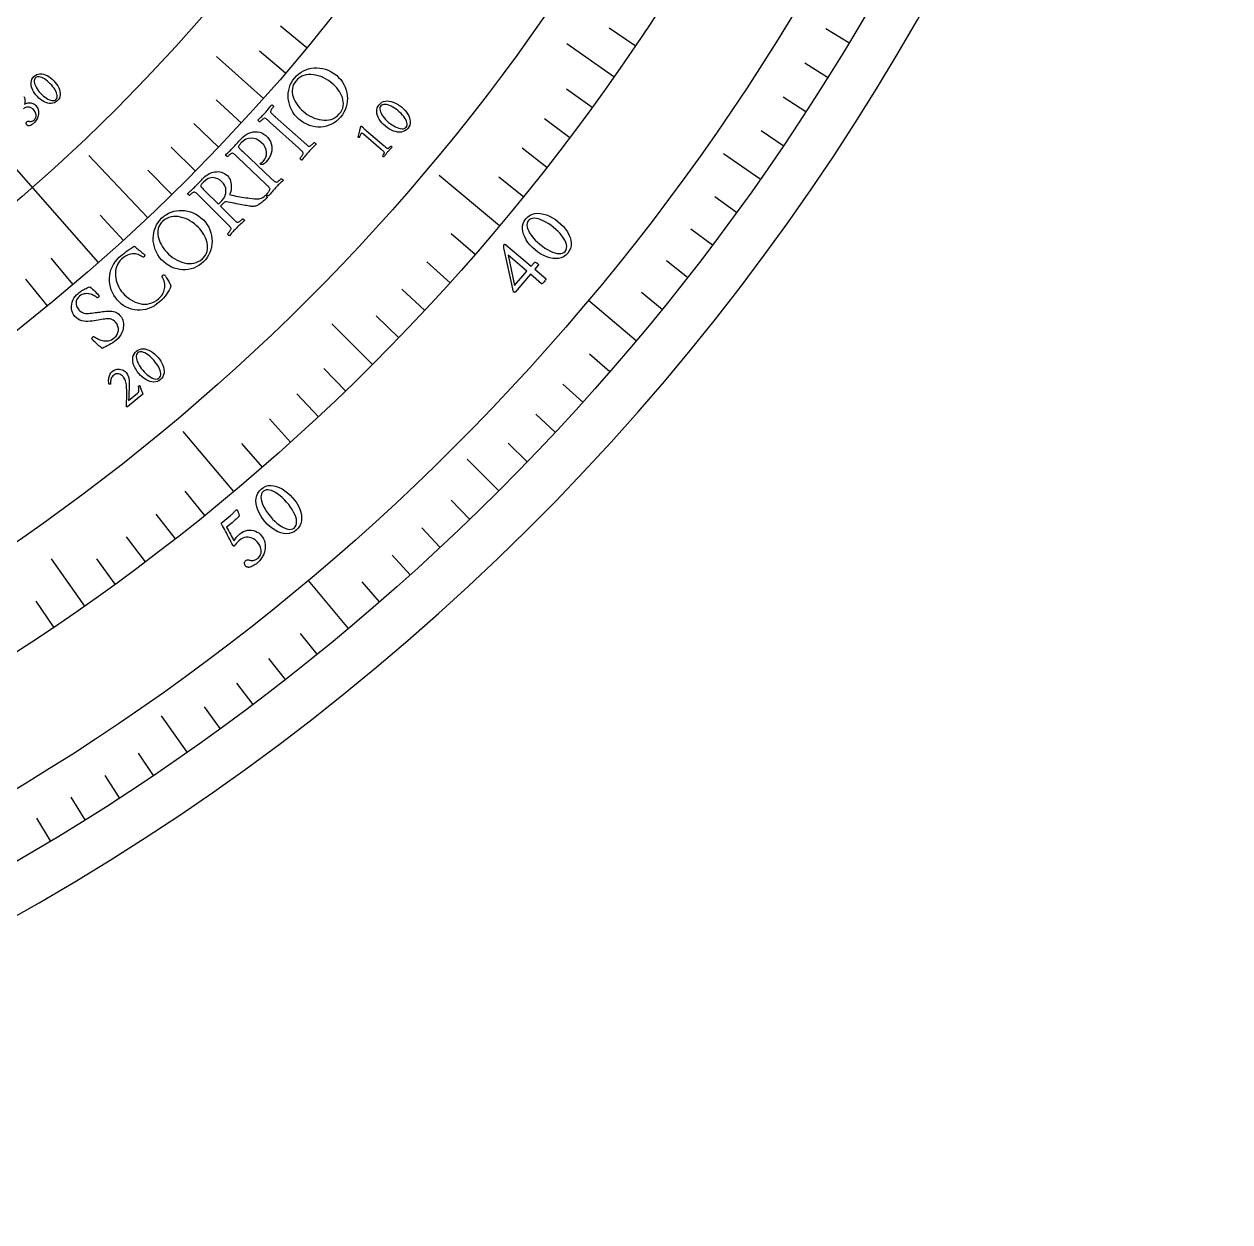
# Model space of a CAD drawing. Header units: millimetres. Extents: x -50 to 50, y -50 to 64.
# Drawn here: x 24.68 to 50, y -50 to -24.85 of the extents above; entities that cross this region are included whole.
import ezdxf

# ---------------------------------------------------------------- set-up
doc = ezdxf.new("R2010")
doc.units = ezdxf.units.MM
for name, color, linetype in [('CUT_OUTER', 1, 'Continuous'), ('ENGRAVE', 7, 'Continuous'), ('ENGRAVE_FINE', 8, 'Continuous'), ('TEXT', 5, 'Continuous')]:
    doc.layers.add(name, color=color, linetype=linetype)

msp = doc.modelspace()

# ---------------------------------------------------------------- linework, layer by layer
at = {"layer": 'CUT_OUTER'}
msp.add_arc((0, -0.0002), 49.9998, 177.11535, 4.43206, dxfattribs=at)
at = {"layer": 'ENGRAVE'}
for points in [[(37.0666, -25.9543), (36.0755, -25.2603)], [(26.2445, -29.8544), (22.2831, -25.3481)], [(29.7121, -26.4055), (28.7255, -25.5286)], [(40.1385, -28.1052), (39.3705, -27.5675)], [(27.2793, -28.9119), (26.044, -27.6027)], [(34.6635, -29.0861), (33.3995, -28.0255)], [(37.5362, -31.4966), (36.5307, -30.6529)], [(31.9966, -31.9966), (31.141, -31.141)], [(29.0861, -34.6635), (28.0255, -33.3995)], [(34.6482, -34.6482), (33.9853, -33.9853)], [(25.9543, -37.0666), (25.2603, -36.0755)], [(31.4966, -37.5362), (30.6529, -36.5307)], [(28.1052, -40.1385), (27.5675, -39.3705)]]:
    msp.add_lwpolyline(points, dxfattribs=at)
for radius in [49, 49, 47.6875, 45.25, 45.25, 43.325, 39.75, 39.75, 37.65, 33.75, 33.75]:
    msp.add_circle((0, 0), radius, dxfattribs=at)
at = {"layer": 'ENGRAVE_FINE'}
for points in [[(30.6206, -25.3464), (30.066, -24.8873)], [(37.514, -25.3035), (36.9668, -24.9344)], [(42.0012, -25.2369), (41.519, -24.9472)], [(30.1711, -25.8798), (29.6246, -25.4111)], [(41.5544, -25.966), (41.0773, -25.668)], [(36.608, -26.5973), (36.0741, -26.2093)], [(29.2438, -26.9233), (28.7141, -26.4356)], [(41.0949, -26.6873), (40.6231, -26.381)], [(36.1383, -27.2321), (35.6112, -26.8349)], [(28.7662, -27.433), (28.2451, -26.9361)], [(40.6228, -27.4005), (40.1565, -27.0859)], [(28.2795, -27.9344), (27.7673, -27.4285)], [(35.6575, -27.8587), (35.1374, -27.4523)], [(27.7838, -28.4275), (27.2806, -27.9126)], [(35.1659, -28.4767), (34.6529, -28.0614)], [(39.6418, -28.8015), (39.1868, -28.4708)], [(26.7662, -29.3876), (26.2814, -28.8553)], [(34.1506, -29.6867), (33.6525, -29.2537)], [(39.1331, -29.4889), (38.6839, -29.1504)], [(25.7145, -30.3122), (25.2487, -29.7631)], [(33.6273, -30.2782), (33.1368, -29.8365)], [(38.6125, -30.1674), (38.1693, -29.8211)], [(25.1763, -30.7607), (24.7202, -30.2035)], [(33.0938, -30.8604), (32.6111, -30.4103)], [(38.0802, -30.8367), (37.643, -30.4827)], [(32.5501, -31.4333), (32.0754, -30.9748)], [(36.9808, -32.1469), (36.5562, -31.7779)], [(31.4333, -32.5501), (30.9748, -32.0754)], [(30.8604, -33.0938), (30.4103, -32.6111)], [(36.4141, -32.7874), (35.9961, -32.411)], [(30.2782, -33.6273), (29.8365, -33.1368)], [(35.8363, -33.4179), (35.4249, -33.0343)], [(29.6867, -34.1506), (29.2537, -33.6525)], [(35.2477, -34.0383), (34.843, -33.6475)], [(28.4767, -35.1659), (28.0614, -34.6529)], [(34.0383, -35.2477), (33.6475, -34.843)], [(27.8587, -35.6575), (27.4523, -35.1374)], [(33.4179, -35.8363), (33.0343, -35.4249)], [(27.2321, -36.1383), (26.8349, -35.6112)], [(26.5973, -36.608), (26.2093, -36.0741)], [(32.7874, -36.4141), (32.411, -35.9961)], [(32.1469, -36.9808), (31.7779, -36.5562)], [(25.3035, -37.514), (24.9344, -36.9668)], [(30.8367, -38.0802), (30.4827, -37.643)], [(30.1674, -38.6125), (29.8211, -38.1693)], [(29.4889, -39.1331), (29.1504, -38.6839)], [(28.8015, -39.6418), (28.4708, -39.1868)], [(27.4005, -40.6228), (27.0859, -40.1565)], [(26.6873, -41.0949), (26.381, -40.6231)], [(25.966, -41.5544), (25.668, -41.0773)], [(25.2369, -42.0012), (24.9472, -41.519)]]:
    msp.add_lwpolyline(points, dxfattribs=at)
at = {"layer": 'TEXT'}
for points in [[(30.3637, -25.974), (30.4049, -25.9301), (30.4494, -25.8913), (30.497, -25.8574), (30.5479, -25.8285), (30.6012, -25.8049), (30.6562, -25.7867), (30.713, -25.7741), (30.7715, -25.767), (30.831, -25.7654), (30.8906, -25.7696), (30.9504, -25.7795), (31.0104, -25.7952), (31.0697, -25.817), (31.1275, -25.8454), (31.1838, -25.8802), (31.2385, -25.9217), (31.2866, -25.9656), (31.3291, -26.0127), (31.3659, -26.0631), (31.397, -26.1168), (31.4225, -26.1728), (31.4426, -26.2301), (31.4571, -26.2887), (31.4661, -26.3486), (31.4694, -26.4089), (31.4668, -26.4686), (31.4584, -26.5277), (31.4441, -26.5863), (31.4239, -26.6433), (31.3978, -26.6977), (31.3657, -26.7495), (31.3278, -26.7987), (31.2858, -26.8433), (31.2404, -26.8829), (31.1916, -26.9174), (31.1394, -26.9469), (31.0849, -26.971), (31.0288, -26.9892), (30.9712, -27.0015), (30.9122, -27.0079), (30.8525, -27.0084), (30.7928, -27.0029), (30.7333, -26.9915), (30.6738, -26.9742), (30.6153, -26.9507), (30.5587, -26.9208), (30.5041, -26.8846), (30.4513, -26.842), (30.4044, -26.7967), (30.3631, -26.7484), (30.3272, -26.6971), (30.2969, -26.6427), (30.272, -26.5864), (30.2526, -26.5292), (30.2386, -26.471), (30.23, -26.4118), (30.2269, -26.3526), (30.2296, -26.294), (30.2379, -26.2361), (30.2519, -26.1789), (30.2716, -26.1235), (30.2967, -26.0708), (30.3274, -26.021), (30.3637, -25.974)], [(24.8883, -25.9462), (24.9171, -25.9228), (24.9478, -25.9058), (24.9807, -25.8953), (25.0155, -25.8911), (25.0517, -25.8927), (25.0884, -25.8994), (25.1256, -25.9112), (25.1632, -25.928), (25.2006, -25.9493), (25.2369, -25.9743), (25.2721, -26.0031), (25.3061, -26.0356), (25.3376, -26.0706), (25.3653, -26.1066), (25.389, -26.1438), (25.409, -26.182), (25.4244, -26.2205), (25.4348, -26.2584), (25.4401, -26.2957), (25.4403, -26.3324), (25.4348, -26.3676), (25.4229, -26.4004), (25.4046, -26.4307), (25.3799, -26.4587), (25.3517, -26.4815), (25.321, -26.4981), (25.2879, -26.5085), (25.2525, -26.5126), (25.2156, -26.511), (25.1784, -26.5044), (25.1408, -26.4926), (25.1027, -26.4758), (25.0652, -26.4545), (25.0289, -26.4293), (24.994, -26.4002), (24.9603, -26.3673), (24.9293, -26.3319), (24.9021, -26.2955), (24.8787, -26.2581), (24.8592, -26.2197), (24.8441, -26.1812), (24.8341, -26.1433), (24.8291, -26.1062), (24.8292, -26.0698), (24.8349, -26.0351), (24.8466, -26.0029), (24.8645, -25.9733), (24.8883, -25.9462)], [(24.9205, -25.9717), (24.9064, -25.9888), (24.8971, -26.0087), (24.8926, -26.0313), (24.893, -26.0566), (24.8976, -26.084), (24.9061, -26.1126), (24.9184, -26.1426), (24.9345, -26.1739), (24.954, -26.2057), (24.9765, -26.2375), (25.002, -26.2692), (25.0305, -26.3007), (25.0603, -26.3304), (25.0905, -26.3572), (25.1211, -26.3812), (25.1521, -26.4023), (25.1828, -26.4202), (25.2121, -26.4343), (25.2401, -26.4447), (25.2669, -26.4513), (25.2915, -26.4537), (25.3134, -26.4513), (25.3324, -26.4443), (25.3485, -26.4325), (25.3639, -26.414), (25.3738, -26.3929), (25.3784, -26.3694), (25.3777, -26.3434), (25.3722, -26.3155), (25.3627, -26.2865), (25.3492, -26.2562), (25.3316, -26.2247), (25.3107, -26.1928), (25.2873, -26.1612), (25.2613, -26.1299), (25.2327, -26.0989), (25.2025, -26.0692), (25.1722, -26.0426), (25.1419, -26.019), (25.1115, -25.9985), (25.0818, -25.9814), (25.0533, -25.968), (25.0261, -25.9583), (25.0001, -25.9523), (24.9761, -25.9503), (24.9549, -25.9529), (24.9363, -25.96), (24.9205, -25.9717)], [(30.3947, -26.0352), (30.3645, -26.0749), (30.3411, -26.1156), (30.3246, -26.1572), (30.315, -26.1999), (30.3113, -26.243), (30.3126, -26.2859), (30.3188, -26.3287), (30.3301, -26.3714), (30.3457, -26.4137), (30.3649, -26.455), (30.3877, -26.4954), (30.4142, -26.535), (30.4433, -26.5731), (30.4743, -26.6092), (30.507, -26.6432), (30.5415, -26.6752), (30.5839, -26.7097), (30.6286, -26.7414), (30.6757, -26.7702), (30.7251, -26.7961), (30.776, -26.8184), (30.8274, -26.8365), (30.8792, -26.8504), (30.9316, -26.86), (30.9836, -26.8647), (31.0345, -26.8641), (31.0841, -26.8579), (31.1325, -26.8464), (31.1788, -26.8287), (31.2221, -26.804), (31.2624, -26.7725), (31.2998, -26.734), (31.3308, -26.6931), (31.3548, -26.6513), (31.3717, -26.6086), (31.3816, -26.5651), (31.3854, -26.5212), (31.3839, -26.4773), (31.3772, -26.4335), (31.3652, -26.3897), (31.3487, -26.3465), (31.3286, -26.3046), (31.3048, -26.2638), (31.2773, -26.2242), (31.2471, -26.1864), (31.2153, -26.1507), (31.1817, -26.1172), (31.1465, -26.086), (31.1035, -26.0523), (31.0583, -26.0217), (31.0109, -25.994), (30.9613, -25.9693), (30.9105, -25.9481), (30.8592, -25.9312), (30.8075, -25.9185), (30.7554, -25.91), (30.7038, -25.9061), (30.6536, -25.9074), (30.6049, -25.9139), (30.5576, -25.9255), (30.5124, -25.943), (30.4703, -25.967), (30.431, -25.9978), (30.3947, -26.0352)], [(29.7442, -26.707), (29.7622, -26.6867), (29.7796, -26.6665), (29.7965, -26.6462), (29.8129, -26.626), (29.8292, -26.6056), (29.8461, -26.5848), (29.8634, -26.5637), (29.8811, -26.5422), (29.8867, -26.5428), (29.8926, -26.5452), (29.8989, -26.5493), (29.9056, -26.5551), (29.9117, -26.5616), (29.9164, -26.5675), (29.9196, -26.573), (29.9213, -26.5779), (29.9169, -26.5831), (29.9112, -26.5903), (29.9042, -26.5995), (29.896, -26.6107), (29.8873, -26.6228), (29.8793, -26.6349), (29.8718, -26.6468), (29.8649, -26.6586), (29.8595, -26.6695), (29.8565, -26.6788), (29.8559, -26.6865), (29.8577, -26.6925), (29.8637, -26.7013), (29.8712, -26.7106), (29.8801, -26.7204), (29.8905, -26.7307), (29.9019, -26.7415), (29.914, -26.7527), (29.9267, -26.7642), (29.9399, -26.7762), (29.9421, -26.7781), (29.9442, -26.78), (29.9464, -26.7819), (29.9485, -26.7839), (29.9507, -26.7858), (29.9528, -26.7877), (29.955, -26.7896), (29.9571, -26.7915), (30.5537, -27.3251), (30.5559, -27.327), (30.558, -27.3289), (30.5601, -27.3308), (30.5623, -27.3328), (30.5644, -27.3347), (30.5666, -27.3366), (30.5687, -27.3385), (30.5709, -27.3404), (30.5842, -27.3523), (30.597, -27.3635), (30.6092, -27.374), (30.6209, -27.3839), (30.632, -27.3928), (30.6425, -27.4003), (30.6525, -27.4065), (30.6619, -27.4114), (30.6676, -27.412), (30.6751, -27.4103), (30.6844, -27.4063), (30.6954, -27.3999), (30.7072, -27.392), (30.7188, -27.3833), (30.7304, -27.3738), (30.7418, -27.3636), (30.7523, -27.3538), (30.7608, -27.3455), (30.7675, -27.3389), (30.7723, -27.3337), (30.7774, -27.3348), (30.7832, -27.3373), (30.7897, -27.3412), (30.7968, -27.3465), (30.8034, -27.3525), (30.8082, -27.3583), (30.8112, -27.3639), (30.8124, -27.3694), (30.7919, -27.3897), (30.7719, -27.4095), (30.7524, -27.429), (30.7334, -27.4481), (30.7146, -27.4672), (30.6958, -27.4869), (30.677, -27.507), (30.6582, -27.5277), (30.6402, -27.548), (30.6222, -27.5688), (30.6043, -27.59), (30.5866, -27.6116), (30.5688, -27.6335), (30.5509, -27.6557), (30.5329, -27.6781), (30.5149, -27.7008), (30.5093, -27.7002), (30.5033, -27.6978), (30.497, -27.6937), (30.4904, -27.6878), (30.4844, -27.6812), (30.4798, -27.6752), (30.4767, -27.6697), (30.4751, -27.6647), (30.4797, -27.6594), (30.4856, -27.652), (30.4929, -27.6426), (30.5015, -27.6312), (30.5105, -27.6187), (30.5188, -27.6061), (30.5264, -27.5933), (30.5333, -27.5804), (30.5386, -27.5686), (30.5416, -27.559), (30.5422, -27.5517), (30.5405, -27.5466), (30.5336, -27.5358), (30.5249, -27.5244), (30.5144, -27.5126), (30.5021, -27.5003), (30.4886, -27.4875), (30.4745, -27.4744), (30.4597, -27.4608), (30.4443, -27.4469), (29.8499, -26.911), (29.8344, -26.8971), (29.8193, -26.8837), (29.8045, -26.8708), (29.7901, -26.8583), (29.7763, -26.8471), (29.7632, -26.8376), (29.751, -26.83), (29.7395, -26.8241), (29.7338, -26.8224), (29.7265, -26.8235), (29.7176, -26.8274), (29.7072, -26.8342), (29.6959, -26.8426), (29.6847, -26.8516), (29.6734, -26.861), (29.6623, -26.871), (29.652, -26.8804), (29.6436, -26.8883), (29.6371, -26.8947), (29.6323, -26.8997), (29.6273, -26.8985), (29.6215, -26.8959), (29.6151, -26.8919), (29.608, -26.8865), (29.6015, -26.8805), (29.5967, -26.8746), (29.5938, -26.869), (29.5926, -26.8635), (29.6122, -26.8434), (29.6317, -26.8236), (29.6511, -26.804), (29.6705, -26.7846), (29.6896, -26.7653), (29.7082, -26.746), (29.7265, -26.7265), (29.7442, -26.707)], [(32.1362, -26.5398), (32.1647, -26.5106), (32.1962, -26.4881), (32.2307, -26.4724), (32.2683, -26.4634), (32.308, -26.4606), (32.3489, -26.4632), (32.3911, -26.4713), (32.4344, -26.485), (32.478, -26.5035), (32.5208, -26.5262), (32.5628, -26.5532), (32.6041, -26.5844), (32.643, -26.6186), (32.6778, -26.6545), (32.7085, -26.6921), (32.7351, -26.7313), (32.7569, -26.7714), (32.773, -26.8115), (32.7835, -26.8516), (32.7885, -26.8916), (32.7869, -26.9308), (32.7781, -26.9681), (32.762, -27.0036), (32.7386, -27.0373), (32.7106, -27.0658), (32.6792, -27.0878), (32.6444, -27.1034), (32.6062, -27.1124), (32.5657, -27.1153), (32.5242, -27.1128), (32.4816, -27.1048), (32.4379, -27.0912), (32.3941, -27.0727), (32.3513, -27.0498), (32.3094, -27.0225), (32.2685, -26.9909), (32.23, -26.9562), (32.1957, -26.9199), (32.1654, -26.882), (32.1391, -26.8425), (32.1177, -26.8023), (32.102, -26.7623), (32.0919, -26.7223), (32.0873, -26.6825), (32.0891, -26.6438), (32.0979, -26.6072), (32.1136, -26.5725), (32.1362, -26.5398)], [(32.1746, -26.5636), (32.1614, -26.5842), (32.1538, -26.6071), (32.1518, -26.6323), (32.1553, -26.66), (32.1639, -26.6893), (32.1767, -26.7195), (32.194, -26.7507), (32.2156, -26.7828), (32.241, -26.8151), (32.2696, -26.847), (32.3015, -26.8783), (32.3366, -26.9091), (32.373, -26.9378), (32.4094, -26.9632), (32.4459, -26.9855), (32.4825, -27.0047), (32.5182, -27.0203), (32.5521, -27.032), (32.584, -27.0397), (32.6141, -27.0436), (32.6413, -27.043), (32.6649, -27.0377), (32.6848, -27.0276), (32.7009, -27.0127), (32.7153, -26.9905), (32.7235, -26.9662), (32.7256, -26.9399), (32.7214, -26.9116), (32.7119, -26.8819), (32.6978, -26.8513), (32.6792, -26.82), (32.656, -26.7878), (32.6291, -26.7556), (32.5995, -26.724), (32.5671, -26.6931), (32.532, -26.6629), (32.4952, -26.6343), (32.4587, -26.609), (32.4226, -26.5871), (32.3868, -26.5686), (32.3522, -26.5537), (32.3193, -26.5427), (32.2883, -26.5355), (32.2592, -26.5322), (32.2327, -26.5332), (32.2098, -26.5387), (32.1905, -26.5489), (32.1746, -26.5636)], [(32.1817, -27.4764), (31.8086, -27.1579), (31.7992, -27.1503), (31.7909, -27.1446), (31.7837, -27.1408), (31.7776, -27.1387), (31.7722, -27.1384), (31.7671, -27.1396), (31.7622, -27.1424), (31.7577, -27.1467), (31.7531, -27.153), (31.7483, -27.1613), (31.7431, -27.1719), (31.7376, -27.1845), (31.7323, -27.1975), (31.7279, -27.209), (31.7242, -27.2189), (31.7214, -27.2273), (31.7148, -27.228), (31.7087, -27.2273), (31.7031, -27.2253), (31.6982, -27.222), (31.6981, -27.2219), (31.6979, -27.2218), (31.6976, -27.2215), (31.6972, -27.2211), (31.6956, -27.2196), (31.6946, -27.2181), (31.6941, -27.2166), (31.6941, -27.2152), (31.7015, -27.1894), (31.7087, -27.1636), (31.7157, -27.138), (31.7224, -27.1125), (31.7287, -27.0882), (31.7345, -27.066), (31.7398, -27.046), (31.7445, -27.0282), (31.7485, -27.0135), (31.7514, -27.0029), (31.7533, -26.9963), (31.7542, -26.9938), (31.7558, -26.9919), (31.758, -26.9901), (31.7606, -26.9892), (31.7636, -26.9892), (31.7671, -26.9902), (31.7705, -26.9917), (31.7737, -26.993), (31.7765, -26.9943), (31.7789, -26.9955), (31.7802, -26.9969), (31.7839, -27.0013), (31.7902, -27.0087), (31.7989, -27.0189), (31.8103, -27.0314), (31.8246, -27.0455), (31.8416, -27.0612), (31.8615, -27.0785), (32.2438, -27.4035), (32.2541, -27.4121), (32.264, -27.4204), (32.2737, -27.4284), (32.283, -27.436), (32.292, -27.4428), (32.3005, -27.4485), (32.3085, -27.4531), (32.316, -27.4566), (32.3197, -27.457), (32.3243, -27.4559), (32.33, -27.4535), (32.3366, -27.4496), (32.3437, -27.4448), (32.3506, -27.4396), (32.3574, -27.4339), (32.364, -27.4279), (32.3701, -27.422), (32.3751, -27.417), (32.3791, -27.4128), (32.382, -27.4095), (32.3853, -27.4102), (32.3891, -27.4117), (32.3934, -27.4141), (32.3981, -27.4174), (32.4024, -27.4212), (32.4056, -27.4249), (32.4077, -27.4285), (32.4085, -27.432), (32.3958, -27.4452), (32.3836, -27.4579), (32.3719, -27.47), (32.3608, -27.4816), (32.3499, -27.4932), (32.3387, -27.5054), (32.3273, -27.5183), (32.3157, -27.5317), (32.3047, -27.5448), (32.2944, -27.5575), (32.2847, -27.5696), (32.2758, -27.5814), (32.2668, -27.5934), (32.2572, -27.6062), (32.247, -27.6199), (32.236, -27.6345), (32.2324, -27.6342), (32.2285, -27.6328), (32.2244, -27.6302), (32.22, -27.6265), (32.216, -27.6224), (32.2129, -27.6186), (32.2108, -27.6151), (32.2096, -27.6119), (32.2124, -27.6084), (32.2159, -27.6039), (32.22, -27.5981), (32.2249, -27.5912), (32.2298, -27.5837), (32.2343, -27.5761), (32.2384, -27.5685), (32.242, -27.5607), (32.2447, -27.5536), (32.2461, -27.5478), (32.2461, -27.5433), (32.2448, -27.5402), (32.2402, -27.5333), (32.2345, -27.526), (32.2276, -27.5184), (32.2196, -27.5104), (32.2108, -27.5022), (32.2016, -27.4938), (32.1919, -27.4852), (32.1817, -27.4764)], [(29.7588, -27.1884), (29.7972, -27.2278), (29.8286, -27.2695), (29.8532, -27.3137), (29.8708, -27.3603), (29.8814, -27.4084), (29.8849, -27.457), (29.8814, -27.5062), (29.8709, -27.5559), (29.8533, -27.6052), (29.8288, -27.6533), (29.7975, -27.7), (29.7592, -27.7455), (29.7534, -27.7513), (29.7464, -27.7577), (29.7383, -27.7647), (29.729, -27.7722), (29.7193, -27.7794), (29.7102, -27.7853), (29.7014, -27.7901), (29.6932, -27.7936), (29.6898, -27.7938), (29.6852, -27.7941), (29.6794, -27.7944), (29.6722, -27.795), (29.6646, -27.7947), (29.6574, -27.7929), (29.6506, -27.7894), (29.6441, -27.7843), (29.6409, -27.7805), (29.6398, -27.777), (29.6407, -27.7737), (29.6436, -27.7708), (29.6503, -27.7665), (29.6573, -27.7621), (29.6646, -27.7576), (29.6721, -27.753), (29.6796, -27.748), (29.6871, -27.7422), (29.6944, -27.7357), (29.7016, -27.7284), (29.735, -27.6856), (29.7583, -27.6397), (29.7715, -27.5906), (29.7746, -27.5384), (29.7665, -27.4855), (29.7459, -27.4341), (29.7129, -27.3843), (29.6676, -27.3361), (29.6154, -27.2945), (29.5619, -27.2645), (29.5072, -27.2461), (29.4513, -27.2393), (29.3953, -27.2454), (29.3405, -27.2657), (29.2868, -27.3001), (29.2343, -27.3486), (29.2278, -27.3557), (29.22, -27.3646), (29.2108, -27.3752), (29.2003, -27.3877), (29.1909, -27.4002), (29.185, -27.411), (29.1826, -27.4202), (29.1838, -27.4277), (29.1889, -27.4371), (29.1967, -27.4479), (29.2073, -27.4602), (29.2207, -27.474), (29.2354, -27.4884), (29.2504, -27.5029), (29.2655, -27.5174), (29.2808, -27.5318), (29.8625, -28.0788), (29.8777, -28.093), (29.8924, -28.1066), (29.9067, -28.1196), (29.9205, -28.132), (29.9338, -28.1433), (29.9465, -28.1527), (29.9585, -28.1605), (29.9698, -28.1664), (29.9756, -28.1672), (29.9831, -28.1656), (29.9924, -28.1618), (30.0036, -28.1557), (30.0156, -28.1481), (30.0273, -28.1399), (30.0389, -28.1309), (30.0503, -28.1213), (30.0607, -28.1121), (30.0692, -28.1042), (30.0759, -28.0979), (30.0808, -28.0929), (30.0859, -28.0941), (30.0916, -28.0967), (30.098, -28.1008), (30.105, -28.1063), (30.1115, -28.1124), (30.1161, -28.1183), (30.119, -28.124), (30.1201, -28.1296), (30.0991, -28.1493), (30.0786, -28.1687), (30.0586, -28.1876), (30.0391, -28.2062), (30.0198, -28.2249), (30.0005, -28.2441), (29.9813, -28.2638), (29.962, -28.2839), (29.9435, -28.3038), (29.9251, -28.324), (29.9069, -28.3445), (29.8889, -28.3653), (29.8708, -28.3865), (29.8526, -28.408), (29.8342, -28.4299), (29.8157, -28.452), (29.8101, -28.4513), (29.8042, -28.4488), (29.798, -28.4445), (29.7915, -28.4384), (29.7857, -28.4317), (29.7812, -28.4255), (29.7783, -28.4199), (29.7768, -28.4149), (29.7815, -28.4098), (29.7874, -28.4027), (29.7948, -28.3937), (29.8034, -28.3828), (29.8124, -28.3709), (29.8208, -28.3587), (29.8285, -28.3462), (29.8357, -28.3335), (29.8414, -28.3218), (29.8446, -28.3123), (29.8454, -28.305), (29.8438, -28.2999), (29.8372, -28.2889), (29.8288, -28.2774), (29.8186, -28.2653), (29.8066, -28.2527), (29.7934, -28.2396), (29.7796, -28.2261), (29.7652, -28.2122), (29.7502, -28.1978), (29.1693, -27.6472), (29.1541, -27.633), (29.1393, -27.6192), (29.1249, -27.6059), (29.1108, -27.5931), (29.0973, -27.5815), (29.0845, -27.5717), (29.0724, -27.5638), (29.0611, -27.5577), (29.0554, -27.5558), (29.0481, -27.5567), (29.0391, -27.5604), (29.0285, -27.5669), (29.0171, -27.5751), (29.0057, -27.5836), (28.9945, -27.5925), (28.9833, -27.6019), (28.9731, -27.6108), (28.9648, -27.6183), (28.9582, -27.6244), (28.9534, -27.6292), (28.9483, -27.6278), (28.9426, -27.6251), (28.9363, -27.6209), (28.9294, -27.6154), (28.923, -27.6092), (28.9184, -27.6033), (28.9156, -27.5975), (28.9145, -27.5921), (28.9345, -27.5725), (28.9544, -27.5533), (28.9741, -27.5344), (28.9937, -27.5158), (29.013, -27.4973), (29.0319, -27.4786), (29.0505, -27.4597), (29.0687, -27.4407), (29.0877, -27.4204), (29.1072, -27.3992), (29.1272, -27.377), (29.1478, -27.3539), (29.1695, -27.3296), (29.1928, -27.3037), (29.2178, -27.2764), (29.2445, -27.2476), (29.2792, -27.214), (29.3168, -27.1843), (29.3572, -27.1588), (29.4005, -27.1373), (29.4455, -27.1208), (29.4911, -27.1101), (29.5372, -27.1054), (29.5839, -27.1065), (29.6301, -27.1147), (29.6747, -27.1311), (29.7176, -27.1556), (29.7588, -27.1884)], [(28.4569, -28.0692), (28.4798, -28.0479), (28.5048, -28.028), (28.5321, -28.0097), (28.5616, -27.9929), (28.5925, -27.9781), (28.6243, -27.9658), (28.6569, -27.9562), (28.6903, -27.9491), (28.724, -27.9451), (28.7577, -27.9447), (28.7913, -27.9481), (28.8249, -27.9551), (28.8578, -27.9664), (28.8897, -27.9824), (28.9203, -28.0032), (28.9499, -28.0288), (28.9722, -28.0537), (28.991, -28.0816), (29.0062, -28.1124), (29.0179, -28.1462), (29.0261, -28.1819), (29.0311, -28.218), (29.0329, -28.2547), (29.0314, -28.292), (29.0269, -28.3286), (29.0195, -28.3633), (29.0093, -28.3961), (28.9962, -28.4269), (29.0423, -28.4376), (29.0868, -28.4475), (29.1299, -28.4565), (29.1714, -28.4646), (29.2123, -28.472), (29.2535, -28.479), (29.2949, -28.4855), (29.3367, -28.4916), (29.3797, -28.4975), (29.425, -28.5036), (29.4726, -28.5098), (29.5226, -28.5162), (29.555, -28.5188), (29.5857, -28.5185), (29.6145, -28.5152), (29.6416, -28.5089), (29.668, -28.4989), (29.6951, -28.4843), (29.7229, -28.4652), (29.7514, -28.4415), (29.757, -28.4425), (29.7627, -28.4456), (29.7687, -28.451), (29.7749, -28.4586), (29.7805, -28.4664), (29.7847, -28.4726), (29.7875, -28.4772), (29.7889, -28.48), (29.7572, -28.5126), (29.7276, -28.5416), (29.7001, -28.5672), (29.6748, -28.5892), (29.6519, -28.6079), (29.6316, -28.6233), (29.6141, -28.6353), (29.5992, -28.644), (29.5886, -28.6486), (29.576, -28.6539), (29.5612, -28.6598), (29.5443, -28.6663), (29.5252, -28.6718), (29.504, -28.675), (29.4806, -28.6757), (29.4551, -28.674), (29.4435, -28.6724), (29.4275, -28.67), (29.4073, -28.6668), (29.3829, -28.6628), (29.355, -28.6581), (29.3243, -28.6528), (29.2909, -28.6468), (29.2549, -28.6401), (29.2168, -28.6329), (29.1775, -28.6255), (29.1369, -28.6177), (29.0951, -28.6097), (29.0529, -28.6015), (29.0114, -28.5932), (28.9704, -28.5847), (28.9301, -28.5761), (28.9164, -28.5757), (28.9024, -28.5796), (28.8881, -28.588), (28.8734, -28.6007), (28.8048, -28.6698), (29.0524, -28.9162), (29.0544, -28.9182), (29.0565, -28.9203), (29.0585, -28.9223), (29.0606, -28.9243), (29.0626, -28.9264), (29.0646, -28.9284), (29.0667, -28.9304), (29.0687, -28.9325), (29.0814, -28.945), (29.0936, -28.9568), (29.1052, -28.968), (29.1163, -28.9785), (29.127, -28.988), (29.1371, -28.9961), (29.1467, -29.0028), (29.1558, -29.0082), (29.1615, -29.0091), (29.1691, -29.0078), (29.1785, -29.0043), (29.1899, -28.9985), (29.2021, -28.9912), (29.2142, -28.9831), (29.2262, -28.9743), (29.2382, -28.9647), (29.2491, -28.9555), (29.2581, -28.9477), (29.2651, -28.9414), (29.2702, -28.9365), (29.2752, -28.9379), (29.2809, -28.9407), (29.2872, -28.9449), (29.294, -28.9506), (29.3003, -28.9569), (29.3048, -28.9629), (29.3075, -28.9687), (29.3084, -28.9743), (29.2869, -28.9934), (29.2658, -29.0122), (29.2453, -29.0306), (29.2252, -29.0486), (29.2054, -29.0668), (29.1856, -29.0854), (29.1658, -29.1045), (29.146, -29.1241), (29.1269, -29.1435), (29.1078, -29.1633), (29.0888, -29.1835), (29.0699, -29.2041), (29.051, -29.225), (29.0319, -29.2462), (29.0128, -29.2676), (28.9936, -29.2893), (28.988, -29.2884), (28.9822, -29.2857), (28.9761, -29.2813), (28.9699, -29.275), (28.9642, -29.2681), (28.9599, -29.2619), (28.9571, -29.2562), (28.9558, -29.2511), (28.9606, -29.2461), (28.9669, -29.2391), (28.9747, -29.2301), (28.984, -29.2191), (28.9936, -29.2071), (29.0025, -29.195), (29.0108, -29.1826), (29.0184, -29.1701), (29.0243, -29.1585), (29.0278, -29.1491), (29.0289, -29.1419), (29.0274, -29.1367), (29.0211, -29.1255), (29.013, -29.1138), (29.0032, -29.1014), (28.9916, -29.0884), (28.9787, -29.075), (28.9653, -29.0611), (28.9513, -29.0468), (28.9367, -29.032), (28.3703, -28.4665), (28.3556, -28.4518), (28.3412, -28.4376), (28.3271, -28.4239), (28.3134, -28.4107), (28.3002, -28.3987), (28.2877, -28.3886), (28.2759, -28.3803), (28.2648, -28.3739), (28.2592, -28.3718), (28.2518, -28.3725), (28.2427, -28.376), (28.2319, -28.3822), (28.2202, -28.39), (28.2087, -28.3982), (28.1972, -28.4068), (28.1858, -28.4158), (28.1753, -28.4244), (28.1667, -28.4317), (28.16, -28.4376), (28.155, -28.4422), (28.15, -28.4408), (28.1444, -28.4379), (28.1382, -28.4335), (28.1315, -28.4278), (28.1253, -28.4214), (28.1208, -28.4154), (28.1181, -28.4096), (28.1172, -28.404), (28.1378, -28.3851), (28.1583, -28.3664), (28.1785, -28.3481), (28.1986, -28.3301), (28.2184, -28.3121), (28.2379, -28.294), (28.257, -28.2756), (28.2757, -28.2571), (28.2953, -28.2374), (28.3154, -28.2167), (28.336, -28.1952), (28.3572, -28.1726), (28.3796, -28.1489), (28.4036, -28.1238), (28.4294, -28.0972), (28.4569, -28.0692)], [(28.8421, -28.1644), (28.7973, -28.1264), (28.7508, -28.098), (28.7025, -28.0792), (28.6525, -28.0701), (28.6013, -28.0731), (28.5495, -28.0908), (28.497, -28.123), (28.4438, -28.1698), (28.4372, -28.1767), (28.4291, -28.1854), (28.4196, -28.1958), (28.4088, -28.2079), (28.399, -28.2201), (28.3928, -28.2308), (28.3901, -28.2399), (28.3911, -28.2474), (28.3959, -28.2569), (28.4035, -28.268), (28.4137, -28.2806), (28.4266, -28.2947), (28.441, -28.3096), (28.4556, -28.3245), (28.4703, -28.3394), (28.4852, -28.3543), (28.764, -28.6292), (28.8339, -28.5588), (28.8576, -28.5319), (28.8777, -28.5026), (28.8942, -28.4709), (28.907, -28.4369), (28.9158, -28.4015), (28.9201, -28.366), (28.9199, -28.3302), (28.9152, -28.2942), (28.9054, -28.2591), (28.8899, -28.2257), (28.8688, -28.1942), (28.8421, -28.1644)], [(27.5705, -28.9218), (27.616, -28.8823), (27.6641, -28.8482), (27.7149, -28.8194), (27.7685, -28.7958), (27.8239, -28.7777), (27.8805, -28.7652), (27.9383, -28.7584), (27.9972, -28.7572), (28.0565, -28.7617), (28.1154, -28.772), (28.1739, -28.7879), (28.232, -28.8096), (28.2888, -28.8373), (28.3434, -28.8714), (28.3959, -28.9118), (28.4461, -28.9585), (28.4895, -29.0071), (28.527, -29.0583), (28.5585, -29.1122), (28.584, -29.1688), (28.6037, -29.227), (28.6178, -29.2861), (28.6263, -29.3458), (28.6292, -29.4063), (28.6263, -29.4667), (28.6177, -29.5258), (28.6033, -29.5838), (28.5832, -29.6406), (28.5573, -29.6953), (28.5258, -29.7468), (28.4886, -29.795), (28.4459, -29.8401), (28.3996, -29.8802), (28.3504, -29.915), (28.2983, -29.9444), (28.2435, -29.9685), (28.1867, -29.9869), (28.1291, -29.9993), (28.0706, -30.0057), (28.0112, -30.0061), (27.9518, -30.0005), (27.893, -29.989), (27.8349, -29.9716), (27.7775, -29.9483), (27.7217, -29.919), (27.6684, -29.8835), (27.6177, -29.8419), (27.5695, -29.7942), (27.5275, -29.7444), (27.4912, -29.6921), (27.4608, -29.6374), (27.4361, -29.5803), (27.4171, -29.5218), (27.4036, -29.4629), (27.3956, -29.4035), (27.393, -29.3438), (27.396, -29.2846), (27.4046, -29.2266), (27.4187, -29.1698), (27.4385, -29.1143), (27.4637, -29.0612), (27.494, -29.0113), (27.5296, -28.9649), (27.5705, -28.9218)], [(35.2181, -28.935), (35.2592, -28.8926), (35.3048, -28.8599), (35.3548, -28.837), (35.4093, -28.8239), (35.467, -28.8197), (35.5265, -28.8234), (35.5877, -28.835), (35.6508, -28.8546), (35.7142, -28.8813), (35.7766, -28.9141), (35.838, -28.9531), (35.8982, -28.9982), (35.955, -29.0477), (36.0059, -29.0997), (36.0508, -29.1541), (36.0897, -29.2111), (36.1216, -29.2693), (36.1453, -29.3275), (36.1609, -29.3858), (36.1682, -29.444), (36.1661, -29.501), (36.1534, -29.5554), (36.13, -29.6072), (36.0961, -29.6563), (36.0554, -29.698), (36.0098, -29.7302), (35.9591, -29.7529), (35.9035, -29.7662), (35.8447, -29.7706), (35.7842, -29.7671), (35.7222, -29.7554), (35.6586, -29.7358), (35.5949, -29.7089), (35.5326, -29.6756), (35.4717, -29.636), (35.4121, -29.5899), (35.3562, -29.5395), (35.3061, -29.4868), (35.262, -29.4317), (35.2238, -29.3744), (35.1926, -29.316), (35.1696, -29.2578), (35.1547, -29.1998), (35.148, -29.1421), (35.1503, -29.0859), (35.1628, -29.0327), (35.1854, -28.9824), (35.2181, -28.935)], [(27.5951, -28.9858), (27.561, -29.0223), (27.5337, -29.0604), (27.513, -29.1001), (27.4991, -29.1416), (27.491, -29.1841), (27.488, -29.2269), (27.4899, -29.2702), (27.4967, -29.3138), (27.508, -29.3574), (27.5229, -29.4004), (27.5415, -29.443), (27.5638, -29.4851), (27.5889, -29.5259), (27.616, -29.565), (27.6451, -29.6021), (27.6762, -29.6374), (27.7149, -29.6761), (27.7561, -29.7121), (27.8, -29.7456), (27.8466, -29.7764), (27.8949, -29.8037), (27.9442, -29.827), (27.9944, -29.846), (28.0455, -29.8609), (28.0968, -29.8709), (28.1474, -29.8754), (28.1974, -29.8743), (28.2467, -29.8677), (28.2946, -29.8548), (28.3402, -29.8347), (28.3835, -29.8074), (28.4246, -29.7729), (28.4596, -29.7353), (28.4877, -29.6962), (28.5089, -29.6555), (28.5232, -29.6132), (28.5314, -29.5699), (28.5343, -29.5261), (28.5321, -29.4818), (28.5246, -29.437), (28.5126, -29.3924), (28.4968, -29.3486), (28.4773, -29.3056), (28.4539, -29.2635), (28.4278, -29.2228), (28.3997, -29.184), (28.3697, -29.1473), (28.3379, -29.1126), (28.2985, -29.0748), (28.2566, -29.0397), (28.2123, -29.0074), (28.1655, -28.9777), (28.1171, -28.9516), (28.0678, -28.9295), (28.0176, -28.9116), (27.9667, -28.8979), (27.9157, -28.8888), (27.8657, -28.885), (27.8165, -28.8865), (27.7683, -28.8932), (27.7216, -28.906), (27.6772, -28.9257), (27.6351, -28.9523), (27.5951, -28.9858)], [(35.274, -28.9694), (35.255, -28.9993), (35.244, -29.0325), (35.2412, -29.0692), (35.2466, -29.1093), (35.2591, -29.1518), (35.278, -29.1957), (35.3032, -29.241), (35.3347, -29.2876), (35.3717, -29.3346), (35.4134, -29.3808), (35.4599, -29.4263), (35.511, -29.4711), (35.5639, -29.5127), (35.6169, -29.5497), (35.6701, -29.582), (35.7234, -29.6098), (35.7754, -29.6324), (35.8247, -29.6493), (35.8712, -29.6605), (35.9149, -29.666), (35.9546, -29.6651), (35.9888, -29.6573), (36.0177, -29.6424), (36.0412, -29.6207), (36.0621, -29.5883), (36.074, -29.553), (36.0769, -29.5147), (36.0707, -29.4735), (36.0568, -29.4302), (36.0362, -29.3859), (36.0089, -29.3403), (35.9749, -29.2937), (35.9357, -29.247), (35.8924, -29.2012), (35.8451, -29.1564), (35.7939, -29.1126), (35.7402, -29.0712), (35.687, -29.0347), (35.6344, -29.003), (35.5823, -28.9763), (35.5318, -28.9547), (35.4841, -28.9388), (35.439, -28.9285), (35.3966, -28.9238), (35.3582, -28.9252), (35.325, -28.9333), (35.2969, -28.948), (35.274, -28.9694)], [(26.6815, -29.7439), (26.7157, -29.7138), (26.7513, -29.6837), (26.7884, -29.6535), (26.8268, -29.6233), (26.8666, -29.5936), (26.908, -29.5651), (26.951, -29.5376), (26.9954, -29.5113), (26.9974, -29.5129), (27.0033, -29.5175), (27.0131, -29.5252), (27.0268, -29.5359), (27.0431, -29.5488), (27.0607, -29.5628), (27.0794, -29.578), (27.0994, -29.5943), (27.1196, -29.6109), (27.1389, -29.6266), (27.1572, -29.6415), (27.1747, -29.6556), (27.1899, -29.6679), (27.2015, -29.6775), (27.2096, -29.6844), (27.2139, -29.6886), (27.2165, -29.6914), (27.2177, -29.6955), (27.2175, -29.7009), (27.216, -29.7076), (27.2132, -29.7146), (27.2097, -29.7211), (27.2054, -29.727), (27.2002, -29.7324), (27.1952, -29.7365), (27.1901, -29.7397), (27.1849, -29.742), (27.1795, -29.7435), (27.1696, -29.7363), (27.1567, -29.728), (27.1409, -29.7183), (27.1223, -29.7074), (27.1009, -29.6967), (27.0772, -29.6875), (27.0511, -29.6798), (27.0225, -29.6737), (26.9919, -29.6704), (26.9594, -29.6711), (26.925, -29.676), (26.8889, -29.6849), (26.8511, -29.6992), (26.812, -29.7204), (26.7714, -29.7485), (26.7295, -29.7834), (26.6945, -29.8187), (26.6652, -29.8567), (26.6414, -29.8976), (26.6233, -29.9413), (26.6104, -29.9869), (26.6023, -30.0337), (26.5991, -30.0815), (26.6008, -30.1305), (26.6068, -30.1797), (26.6169, -30.2282), (26.6311, -30.276), (26.6493, -30.323), (26.671, -30.3685), (26.6958, -30.4116), (26.7235, -30.4521), (26.7543, -30.4901), (26.7916, -30.5298), (26.8314, -30.5668), (26.8736, -30.6008), (26.9184, -30.6321), (26.965, -30.6597), (27.0129, -30.6829), (27.062, -30.7016), (27.1123, -30.7158), (27.1634, -30.7248), (27.2144, -30.728), (27.2656, -30.7253), (27.3167, -30.7168), (27.3673, -30.7015), (27.4166, -30.6788), (27.4646, -30.6487), (27.5113, -30.6111), (27.5413, -30.5818), (27.5666, -30.5522), (27.5872, -30.5223), (27.6031, -30.492), (27.6153, -30.4621), (27.6248, -30.4329), (27.6315, -30.4045), (27.6356, -30.377), (27.6376, -30.3405), (27.6357, -30.3055), (27.63, -30.2721), (27.6204, -30.2402), (27.6089, -30.2105), (27.5972, -30.1834), (27.5854, -30.1591), (27.5734, -30.1375), (27.5849, -30.1264), (27.5977, -30.1179), (27.612, -30.112), (27.6277, -30.1087), (27.633, -30.1151), (27.6401, -30.1247), (27.6487, -30.1372), (27.6591, -30.1528), (27.6703, -30.1704), (27.6819, -30.1888), (27.6938, -30.2081), (27.706, -30.2282), (27.7178, -30.2484), (27.7285, -30.2678), (27.7382, -30.2864), (27.7468, -30.3041), (27.7538, -30.3202), (27.7587, -30.3336), (27.7615, -30.3443), (27.7622, -30.3525), (27.746, -30.394), (27.7261, -30.4355), (27.7023, -30.4767), (27.6747, -30.5178), (27.6428, -30.5592), (27.606, -30.6013), (27.5643, -30.6442), (27.5177, -30.6878), (27.4648, -30.731), (27.41, -30.7677), (27.3532, -30.7978), (27.2944, -30.8212), (27.2348, -30.8383), (27.175, -30.8492), (27.1153, -30.854), (27.0556, -30.8526), (26.9968, -30.8453), (26.9395, -30.8324), (26.8838, -30.814), (26.8298, -30.79), (26.7781, -30.7606), (26.7295, -30.7262), (26.6839, -30.6867), (26.6415, -30.6422), (26.6009, -30.591), (26.5661, -30.5377), (26.5369, -30.482), (26.5134, -30.4241), (26.4956, -30.3648), (26.4833, -30.3049), (26.4765, -30.2445), (26.4752, -30.1835), (26.4797, -30.1228), (26.4902, -30.0632), (26.5068, -30.0048), (26.5295, -29.9475), (26.5583, -29.8923), (26.5932, -29.8399), (26.6342, -29.7905), (26.6815, -29.7439)], [(34.7566, -29.4794), (34.7614, -29.4748), (34.7666, -29.4719), (34.7721, -29.4705), (34.7781, -29.4709), (34.784, -29.4723), (34.7893, -29.4743), (34.7942, -29.4769), (34.7986, -29.4801), (35.3293, -29.9297), (35.3968, -29.8498), (35.4007, -29.8473), (35.4065, -29.8467), (35.4142, -29.8481), (35.4239, -29.8513), (35.4345, -29.8562), (35.4453, -29.8623), (35.4562, -29.8697), (35.4672, -29.8784), (35.474, -29.8846), (35.4794, -29.8905), (35.4834, -29.896), (35.4858, -29.9012), (35.4065, -29.9951), (35.6422, -30.1947), (35.6419, -30.1955), (35.6411, -30.1977), (35.6398, -30.2015), (35.638, -30.2067), (35.634, -30.2144), (35.6263, -30.2257), (35.6148, -30.2405), (35.5996, -30.2589), (35.5809, -30.2795), (35.5659, -30.2929), (35.5547, -30.2991), (35.5473, -30.298), (35.3163, -30.1011), (34.9919, -30.4777), (34.9868, -30.4789), (34.9817, -30.4794), (34.9766, -30.479), (34.9714, -30.4778), (34.9665, -30.4762), (34.9622, -30.4743), (34.9585, -30.4722), (34.9555, -30.47), (34.7577, -29.5479), (34.7564, -29.5404), (34.7551, -29.5317), (34.7538, -29.5219), (34.7524, -29.5108), (34.7517, -29.5001), (34.7521, -29.4913), (34.7538, -29.4844), (34.7566, -29.4794)], [(34.8462, -29.7004), (34.9818, -30.335), (35.2394, -30.0355)], [(25.8165, -30.5002), (25.838, -30.4825), (25.8582, -30.467), (25.8771, -30.4538), (25.8946, -30.4428), (25.9117, -30.433), (25.9294, -30.4235), (25.9476, -30.4144), (25.9665, -30.4055), (25.9866, -30.3961), (26.009, -30.3855), (26.0336, -30.3736), (26.0603, -30.3605), (26.0883, -30.3849), (26.1163, -30.4102), (26.1442, -30.4362), (26.172, -30.4631), (26.198, -30.4888), (26.2204, -30.5111), (26.2391, -30.5301), (26.2542, -30.5457), (26.257, -30.5492), (26.2578, -30.5536), (26.2567, -30.5589), (26.2535, -30.5652), (26.2494, -30.5715), (26.2454, -30.5769), (26.2416, -30.5814), (26.238, -30.5849), (26.2329, -30.5886), (26.2277, -30.5911), (26.2225, -30.5925), (26.2171, -30.5926), (26.2033, -30.5808), (26.187, -30.5691), (26.1684, -30.5576), (26.1475, -30.5462), (26.1248, -30.5356), (26.1011, -30.5265), (26.0764, -30.5189), (26.0507, -30.5128), (26.0244, -30.5086), (25.998, -30.5069), (25.9715, -30.5076), (25.945, -30.5108), (25.919, -30.5169), (25.894, -30.5267), (25.8702, -30.5401), (25.8474, -30.5571), (25.8215, -30.5816), (25.8013, -30.6067), (25.7867, -30.6323), (25.7778, -30.6584), (25.7735, -30.6846), (25.7728, -30.7103), (25.7756, -30.7354), (25.782, -30.7601), (25.791, -30.7837), (25.8017, -30.8056), (25.814, -30.8258), (25.828, -30.8443), (25.8528, -30.8703), (25.8794, -30.8907), (25.9078, -30.9056), (25.9378, -30.915), (25.9693, -30.9202), (26.0019, -30.9227), (26.0355, -30.9223), (26.0702, -30.9191), (26.1056, -30.9145), (26.1412, -30.91), (26.1771, -30.9055), (26.2132, -30.9012), (26.2407, -30.8972), (26.2695, -30.8931), (26.2997, -30.8886), (26.3312, -30.884), (26.3636, -30.8797), (26.3962, -30.8764), (26.4292, -30.8741), (26.4623, -30.8729), (26.4953, -30.8735), (26.5274, -30.8768), (26.5588, -30.8828), (26.5893, -30.8916), (26.6186, -30.9037), (26.6459, -30.9198), (26.6713, -30.9399), (26.6948, -30.9641), (26.7244, -31.0038), (26.7466, -31.0459), (26.7614, -31.0903), (26.7689, -31.1371), (26.7697, -31.1849), (26.7644, -31.232), (26.7532, -31.2786), (26.736, -31.3245), (26.7135, -31.3685), (26.6865, -31.4092), (26.6548, -31.4467), (26.6187, -31.4809), (26.5819, -31.5102), (26.544, -31.5369), (26.5051, -31.5611), (26.4651, -31.5826), (26.4257, -31.6024), (26.3887, -31.6214), (26.3541, -31.6396), (26.3218, -31.6571), (26.2994, -31.6389), (26.2767, -31.6198), (26.2536, -31.5997), (26.2302, -31.5786), (26.2074, -31.5576), (26.1862, -31.5377), (26.1667, -31.519), (26.1487, -31.5015), (26.1332, -31.4862), (26.1211, -31.4739), (26.1124, -31.4648), (26.107, -31.4588), (26.1079, -31.4521), (26.1093, -31.4454), (26.1112, -31.4388), (26.1136, -31.4322), (26.1165, -31.4259), (26.1201, -31.4202), (26.1244, -31.415), (26.1292, -31.4104), (26.1359, -31.4063), (26.1427, -31.4048), (26.1495, -31.4061), (26.1565, -31.4102), (26.1687, -31.4191), (26.1837, -31.429), (26.2016, -31.4398), (26.2222, -31.4516), (26.2453, -31.4632), (26.2702, -31.4737), (26.297, -31.4831), (26.3258, -31.4914), (26.3558, -31.4975), (26.3866, -31.5002), (26.4182, -31.4997), (26.4504, -31.4959), (26.483, -31.4877), (26.5156, -31.474), (26.5482, -31.4547), (26.5807, -31.43), (26.6119, -31.3987), (26.6359, -31.3635), (26.6527, -31.3244), (26.6624, -31.2814), (26.6633, -31.2368), (26.6537, -31.1932), (26.6338, -31.1504), (26.6034, -31.1084), (26.5775, -31.0816), (26.5511, -31.0609), (26.5241, -31.0464), (26.4966, -31.0381), (26.4682, -31.0342), (26.4388, -31.0331), (26.4084, -31.0348), (26.3768, -31.0392), (26.3442, -31.0452), (26.3104, -31.0515), (26.2755, -31.0581), (26.2395, -31.065), (26.1983, -31.0714), (26.156, -31.0774), (26.1125, -31.0828), (26.0679, -31.0878), (26.0231, -31.0906), (25.9792, -31.0898), (25.9361, -31.0852), (25.8938, -31.0769), (25.8535, -31.0635), (25.8161, -31.0436), (25.7816, -31.0172), (25.7501, -30.9843), (25.7217, -30.9451), (25.7004, -30.9042), (25.6862, -30.8617), (25.6789, -30.8175), (25.678, -30.7729), (25.6827, -30.7291), (25.693, -30.686), (25.7089, -30.6436), (25.7297, -30.6031), (25.7545, -30.5658), (25.7835, -30.5315), (25.8165, -30.5002)], [(27.0394, -31.717), (27.0725, -31.6932), (27.1074, -31.6765), (27.1441, -31.667), (27.1827, -31.6647), (27.2224, -31.6688), (27.2622, -31.6785), (27.3023, -31.6938), (27.3426, -31.7148), (27.3823, -31.7406), (27.4205, -31.7704), (27.4572, -31.8043), (27.4924, -31.8422), (27.5248, -31.8826), (27.5528, -31.924), (27.5765, -31.9663), (27.5959, -32.0096), (27.6104, -32.0529), (27.6193, -32.0952), (27.6228, -32.1365), (27.6206, -32.1768), (27.6123, -32.215), (27.5971, -32.2503), (27.5751, -32.2824), (27.5462, -32.3115), (27.5137, -32.3348), (27.479, -32.351), (27.442, -32.3602), (27.4028, -32.3625), (27.3625, -32.3584), (27.322, -32.3487), (27.2814, -32.3334), (27.2407, -32.3124), (27.2008, -32.2866), (27.1627, -32.2566), (27.1262, -32.2225), (27.0913, -32.1842), (27.0595, -32.1433), (27.0319, -32.1016), (27.0087, -32.0591), (26.9897, -32.0156), (26.9756, -31.9723), (26.9671, -31.9301), (26.964, -31.889), (26.9665, -31.8491), (26.975, -31.8113), (26.9899, -31.7767), (27.0114, -31.7453), (27.0394, -31.717)], [(27.0731, -31.7471), (27.0565, -31.7651), (27.045, -31.7863), (27.0386, -31.8108), (27.0374, -31.8387), (27.0407, -31.869), (27.0481, -31.901), (27.0597, -31.9347), (27.0754, -31.9701), (27.0948, -32.0063), (27.1175, -32.0427), (27.1434, -32.0791), (27.1726, -32.1155), (27.2034, -32.15), (27.2349, -32.1814), (27.267, -32.2097), (27.2997, -32.2349), (27.3322, -32.2565), (27.3635, -32.2739), (27.3936, -32.2871), (27.4225, -32.2961), (27.4495, -32.3003), (27.4736, -32.2991), (27.4949, -32.2926), (27.5134, -32.2807), (27.5314, -32.2614), (27.5437, -32.2389), (27.5503, -32.2134), (27.5512, -32.1848), (27.547, -32.1538), (27.5384, -32.1213), (27.5255, -32.0872), (27.5082, -32.0515), (27.4873, -32.0151), (27.4636, -31.9789), (27.4371, -31.9428), (27.4078, -31.9069), (27.3765, -31.8723), (27.345, -31.8412), (27.3132, -31.8133), (27.2812, -31.7889), (27.2496, -31.7682), (27.2192, -31.7516), (27.19, -31.7392), (27.1618, -31.7309), (27.1356, -31.7272), (27.1121, -31.7287), (27.0912, -31.7353), (27.0731, -31.7471)], [(27.1117, -32.4362), (27.1167, -32.452), (27.1223, -32.4688), (27.1284, -32.4864), (27.135, -32.5049), (27.1418, -32.5234), (27.1483, -32.5413), (27.1547, -32.5584), (27.1608, -32.5747), (27.1664, -32.5894), (27.1709, -32.6015), (27.1745, -32.6109), (27.1771, -32.6177), (26.8515, -32.8863), (26.8492, -32.8864), (26.8465, -32.8862), (26.8435, -32.8858), (26.8402, -32.8851), (26.837, -32.8843), (26.8344, -32.8832), (26.8323, -32.882), (26.8309, -32.8807), (26.8326, -32.842), (26.834, -32.8027), (26.8353, -32.7628), (26.8364, -32.7221), (26.8372, -32.6814), (26.8376, -32.6412), (26.8375, -32.6015), (26.8371, -32.5624), (26.8361, -32.5246), (26.8346, -32.4888), (26.8325, -32.455), (26.8299, -32.4233), (26.8261, -32.3922), (26.8207, -32.3645), (26.8139, -32.3402), (26.8056, -32.3193), (26.7959, -32.3005), (26.7849, -32.2821), (26.7726, -32.2641), (26.7589, -32.2467), (26.7381, -32.2253), (26.7152, -32.2087), (26.6903, -32.1971), (26.6635, -32.1903), (26.6363, -32.1889), (26.6105, -32.1931), (26.5861, -32.2029), (26.5631, -32.2185), (26.5461, -32.2342), (26.5319, -32.251), (26.5205, -32.2689), (26.5121, -32.2878), (26.5058, -32.3069), (26.5011, -32.3253), (26.498, -32.343), (26.4965, -32.36), (26.496, -32.3754), (26.496, -32.3885), (26.4964, -32.3992), (26.4972, -32.4075), (26.494, -32.4095), (26.4901, -32.4108), (26.4855, -32.4113), (26.4802, -32.411), (26.4751, -32.4103), (26.4711, -32.4094), (26.4683, -32.4083), (26.4666, -32.407), (26.4645, -32.4002), (26.4624, -32.3909), (26.4603, -32.3791), (26.4583, -32.3648), (26.4568, -32.3486), (26.4563, -32.3311), (26.4569, -32.3124), (26.4586, -32.2924), (26.4615, -32.2718), (26.466, -32.2513), (26.4721, -32.231), (26.4797, -32.2107), (26.4894, -32.1912), (26.5015, -32.1729), (26.5162, -32.1558), (26.5334, -32.14), (26.5563, -32.1234), (26.5804, -32.1105), (26.6059, -32.1013), (26.6328, -32.0956), (26.66, -32.0933), (26.6867, -32.0942), (26.7128, -32.0983), (26.7384, -32.1055), (26.7626, -32.1157), (26.7847, -32.1287), (26.8047, -32.1445), (26.8225, -32.1631), (26.838, -32.1836), (26.8513, -32.205), (26.8623, -32.2272), (26.8711, -32.2504), (26.8778, -32.2742), (26.8826, -32.2985), (26.8857, -32.3233), (26.8869, -32.3486), (26.8873, -32.3828), (26.8872, -32.4185), (26.8867, -32.4555), (26.8859, -32.4939), (26.8848, -32.5325), (26.8837, -32.5699), (26.8824, -32.6061), (26.8811, -32.6412), (26.8798, -32.674), (26.8786, -32.7033), (26.8776, -32.7292), (26.8768, -32.7517), (27.0632, -32.5978), (27.0756, -32.5856), (27.0848, -32.5723), (27.091, -32.5579), (27.094, -32.5423), (27.0944, -32.525), (27.0926, -32.5057), (27.0884, -32.4843), (27.0821, -32.4609), (27.0814, -32.4572), (27.0821, -32.4536), (27.0842, -32.45), (27.0878, -32.4464), (27.0896, -32.4451), (27.092, -32.4437), (27.0952, -32.4421), (27.099, -32.4403), (27.1028, -32.4387), (27.1063, -32.4375), (27.1092, -32.4366), (27.1117, -32.4362)], [(29.6586, -34.611), (29.7064, -34.5763), (29.7569, -34.5521), (29.8102, -34.5382), (29.8661, -34.5348), (29.9237, -34.5406), (29.9816, -34.5546), (30.0399, -34.5767), (30.0986, -34.607), (30.1565, -34.6443), (30.2122, -34.6874), (30.2659, -34.7364), (30.3174, -34.7914), (30.3647, -34.8499), (30.4057, -34.9099), (30.4405, -34.9713), (30.469, -35.0342), (30.4903, -35.0971), (30.5035, -35.1585), (30.5087, -35.2186), (30.5058, -35.2772), (30.4939, -35.333), (30.4719, -35.3844), (30.4399, -35.4313), (30.3979, -35.4738), (30.3507, -35.5078), (30.3001, -35.5316), (30.2463, -35.5452), (30.1892, -35.5485), (30.1305, -35.5427), (30.0716, -35.5287), (30.0125, -35.5065), (29.9533, -35.4761), (29.8953, -35.4386), (29.8397, -35.395), (29.7866, -35.3453), (29.7359, -35.2896), (29.6895, -35.2303), (29.6494, -35.1697), (29.6156, -35.1078), (29.5879, -35.0446), (29.5673, -34.9817), (29.5547, -34.9204), (29.5501, -34.8607), (29.5535, -34.8027), (29.5656, -34.7478), (29.5872, -34.6976), (29.6181, -34.652), (29.6586, -34.611)], [(29.7076, -34.6546), (29.6837, -34.6807), (29.6671, -34.7115), (29.658, -34.7472), (29.6563, -34.7876), (29.6613, -34.8316), (29.6722, -34.8781), (29.6892, -34.9271), (29.7121, -34.9785), (29.7404, -35.0311), (29.7735, -35.0839), (29.8113, -35.1368), (29.8539, -35.1898), (29.8988, -35.2399), (29.9446, -35.2855), (29.9913, -35.3267), (30.039, -35.3633), (30.0863, -35.3946), (30.1319, -35.4198), (30.1757, -35.4389), (30.2178, -35.4519), (30.257, -35.4579), (30.2922, -35.4561), (30.3232, -35.4465), (30.3501, -35.4291), (30.3763, -35.4009), (30.3941, -35.3682), (30.4036, -35.331), (30.4047, -35.2893), (30.3985, -35.2443), (30.3859, -35.197), (30.3669, -35.1475), (30.3416, -35.0956), (30.3111, -35.0428), (30.2764, -34.9902), (30.2376, -34.9379), (30.1947, -34.8859), (30.149, -34.8358), (30.103, -34.7906), (30.0567, -34.7503), (30.01, -34.7148), (29.9641, -34.6849), (29.9198, -34.6609), (29.8772, -34.6429), (29.8363, -34.6309), (29.7982, -34.6257), (29.7641, -34.6279), (29.7339, -34.6375), (29.7076, -34.6546)], [(29.2102, -35.5531), (29.2507, -35.5236), (29.2919, -35.5011), (29.3338, -35.4855), (29.3764, -35.477), (29.4187, -35.4743), (29.4598, -35.4767), (29.4997, -35.484), (29.5384, -35.4963), (29.5747, -35.5128), (29.6076, -35.533), (29.637, -35.5567), (29.663, -35.584), (29.6894, -35.6195), (29.7107, -35.6563), (29.7268, -35.6947), (29.7378, -35.7345), (29.7441, -35.7751), (29.7463, -35.8156), (29.7442, -35.856), (29.7379, -35.8965), (29.7278, -35.9363), (29.7142, -35.975), (29.6971, -36.0126), (29.6765, -36.049), (29.653, -36.0838), (29.6269, -36.1161), (29.5983, -36.1462), (29.5671, -36.1738), (29.5525, -36.185), (29.5354, -36.1965), (29.5159, -36.2085), (29.4939, -36.2208), (29.4706, -36.2323), (29.4475, -36.2419), (29.4243, -36.2496), (29.4012, -36.2553), (29.3958, -36.2551), (29.3885, -36.254), (29.3793, -36.2521), (29.3684, -36.2494), (29.3571, -36.2456), (29.3471, -36.2405), (29.3384, -36.234), (29.3309, -36.2263), (29.3207, -36.2113), (29.3137, -36.196), (29.3101, -36.1803), (29.3099, -36.1643), (29.3125, -36.1489), (29.3176, -36.1353), (29.3252, -36.1235), (29.3352, -36.1135), (29.3496, -36.104), (29.3648, -36.0985), (29.3806, -36.0969), (29.3972, -36.0992), (29.4139, -36.1031), (29.4302, -36.1063), (29.4461, -36.1089), (29.4616, -36.1107), (29.4793, -36.1114), (29.4968, -36.1097), (29.514, -36.1058), (29.531, -36.0995), (29.5474, -36.0917), (29.563, -36.083), (29.5776, -36.0734), (29.5914, -36.0629), (29.6087, -36.0466), (29.6239, -36.0277), (29.6372, -36.0062), (29.6485, -35.9821), (29.6566, -35.9556), (29.6605, -35.9271), (29.6601, -35.8965), (29.6555, -35.8638), (29.6456, -35.8294), (29.6293, -35.7938), (29.6066, -35.7568), (29.5775, -35.7185), (29.5582, -35.6978), (29.5357, -35.6789), (29.5102, -35.6618), (29.4817, -35.6465), (29.4508, -35.6343), (29.4181, -35.6265), (29.3837, -35.623), (29.3475, -35.6238), (29.3101, -35.6306), (29.2721, -35.6446), (29.2334, -35.666), (29.1941, -35.6948), (29.1824, -35.7051), (29.1693, -35.7177), (29.155, -35.7326), (29.1394, -35.7499), (29.1246, -35.7675), (29.1126, -35.7831), (29.1034, -35.7969), (29.097, -35.8089), (29.0947, -35.8102), (29.0918, -35.8106), (29.0883, -35.8101), (29.0842, -35.8088), (29.0801, -35.8068), (29.0764, -35.8044), (29.073, -35.8016), (29.0699, -35.7983), (29.0463, -35.7535), (29.0226, -35.7088), (28.9989, -35.664), (28.9752, -35.6192), (28.9519, -35.5753), (28.9294, -35.5328), (28.9076, -35.4919), (28.8867, -35.4526), (28.867, -35.4158), (28.849, -35.3827), (28.8328, -35.3534), (28.8182, -35.3277), (29.0159, -35.1655), (29.0296, -35.154), (29.0431, -35.1419), (29.0565, -35.1294), (29.0697, -35.1164), (29.0823, -35.1035), (29.0936, -35.0916), (29.1036, -35.0806), (29.1124, -35.0705), (29.1195, -35.062), (29.1246, -35.0559), (29.1276, -35.0523), (29.1286, -35.0511), (29.1336, -35.0504), (29.1381, -35.0497), (29.1423, -35.049), (29.146, -35.0484), (29.1494, -35.0482), (29.1525, -35.0489), (29.1553, -35.0504), (29.1577, -35.0528), (29.1598, -35.0559), (29.1627, -35.0612), (29.1664, -35.0687), (29.1708, -35.0783), (29.1756, -35.0894), (29.1802, -35.1013), (29.1846, -35.1141), (29.1889, -35.1278), (29.1926, -35.1418), (29.1953, -35.1554), (29.197, -35.1687), (29.1977, -35.1816), (29.1845, -35.1949), (29.1699, -35.2094), (29.1539, -35.225), (29.1365, -35.2417), (29.1174, -35.2595), (29.0963, -35.2784), (29.0732, -35.2983), (29.0481, -35.3193), (28.9351, -35.4119), (28.9542, -35.4478), (28.9736, -35.484), (28.9932, -35.5203), (29.0132, -35.5569), (29.0329, -35.5931), (29.0519, -35.6287), (29.0701, -35.6636), (29.0876, -35.6978), (29.0982, -35.6802), (29.1114, -35.6612), (29.127, -35.6409), (29.1451, -35.6193), (29.1638, -35.5985), (29.1808, -35.5805), (29.1963, -35.5654), (29.2102, -35.5531)]]:
    msp.add_lwpolyline(points, close=True, dxfattribs=at)
msp.add_lwpolyline([(24.6756, -26.3642), (24.6845, -26.3785), (24.6913, -26.3936), (24.696, -26.4098), (24.699, -26.4264), (24.7008, -26.4428), (24.7012, -26.4591), (24.7004, -26.4752), (24.6987, -26.4907), (24.6967, -26.5049), (24.6945, -26.5178), (24.6919, -26.5295), (24.7058, -26.521), (24.7217, -26.5137), (24.7393, -26.5075), (24.7589, -26.5025), (24.7795, -26.4993), (24.8006, -26.4984), (24.8221, -26.5), (24.8441, -26.5039), (24.8658, -26.5109), (24.8866, -26.5215), (24.9065, -26.5358), (24.9255, -26.5537), (24.9433, -26.5748), (24.9579, -26.5971), (24.9694, -26.6204), (24.9777, -26.6448), (24.9832, -26.6699), (24.986, -26.6951), (24.9862, -26.7204), (24.9838, -26.7458), (24.979, -26.771), (24.972, -26.7957), (24.9627, -26.8197), (24.9513, -26.8432), (24.938, -26.8658), (24.9229, -26.8869), (24.9062, -26.9067), (24.8879, -26.9251), (24.8792, -26.9326), (24.869, -26.9405), (24.8573, -26.9486), (24.844, -26.9571), (24.83, -26.9652), (24.8159, -26.9721), (24.8018, -26.9778), (24.7876, -26.9822), (24.7842, -26.9823), (24.7796, -26.9819), (24.7739, -26.981), (24.7669, -26.9798), (24.7597, -26.9778), (24.7533, -26.975), (24.7476, -26.9713), (24.7427, -26.9668), (24.7357, -26.9578), (24.7308, -26.9486), (24.7279, -26.9389), (24.7272, -26.9289), (24.7282, -26.9192), (24.7309, -26.9106), (24.7351, -26.9029), (24.741, -26.8963), (24.7496, -26.8898), (24.7588, -26.8858), (24.7687, -26.8842), (24.7791, -26.885), (24.7896, -26.8868), (24.7999, -26.8882), (24.81, -26.8892), (24.8197, -26.8898), (24.8308, -26.8895), (24.8416, -26.8878), (24.8522, -26.8847), (24.8625, -26.8801), (24.8725, -26.8747), (24.8818, -26.8686), (24.8906, -26.8621), (24.8988, -26.855), (24.9089, -26.8442), (24.9177, -26.8319), (24.9252, -26.818), (24.9313, -26.8025), (24.9353, -26.7857), (24.9367, -26.7678), (24.9353, -26.7487), (24.9312, -26.7285), (24.9238, -26.7074), (24.9123, -26.6858), (24.8967, -26.6636), (24.8772, -26.6407), (24.8613, -26.6256), (24.8445, -26.6132), (24.8267, -26.6034), (24.808, -26.5964), (24.7889, -26.5919), (24.77, -26.5896), (24.7511, -26.5897), (24.7324, -26.592), (24.7144, -26.5966), (24.6978, -26.6033), (24.6826, -26.6123), (24.6687, -26.6234)], dxfattribs=at)

doc.saveas('drawing.dxf')
